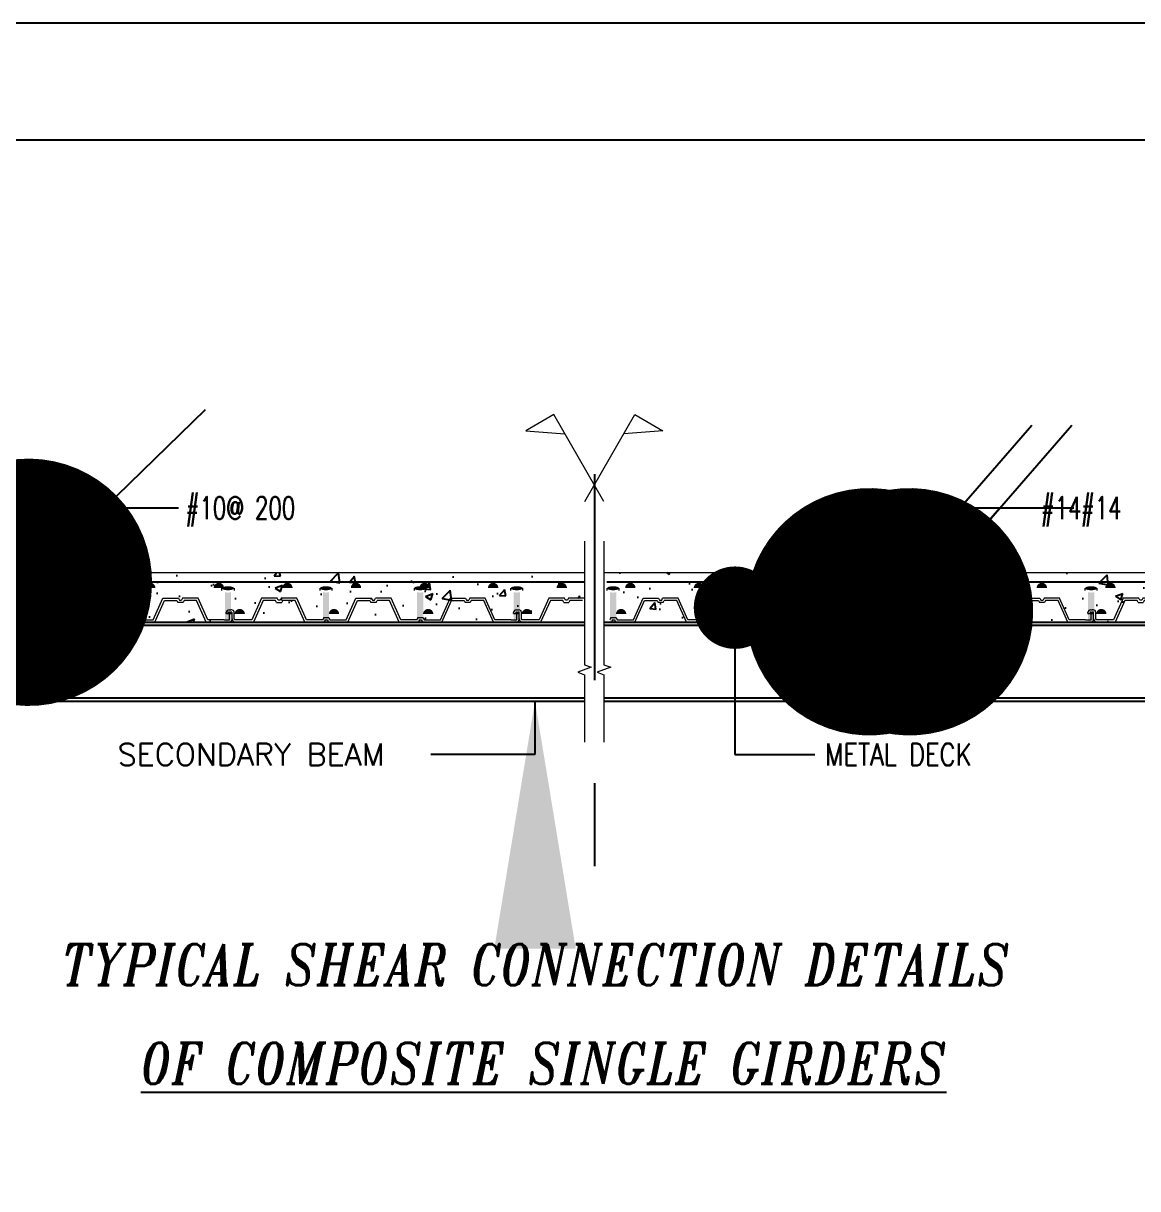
# Model space of a CAD drawing. Header units: inches. Extents: x 1387 to 2676, y -3005 to -2136.
# Drawn here: x 2546.31 to 2559.82, y -2959.24 to -2945.1 of the extents above; entities that cross this region are included whole.
import ezdxf
from ezdxf.enums import TextEntityAlignment as Align

# ---------------------------------------------------------------- set-up
doc = ezdxf.new("R2010")
doc.units = ezdxf.units.IN
doc.header["$MEASUREMENT"] = 0
doc.linetypes.add('HIDDEN', pattern=[0.375, 0.25, -0.125])
for name, color, linetype in [('1', 1, 'Continuous'), ('3', 3, 'HIDDEN'), ('4', 4, 'Continuous'), ('4C', 4, 'Continuous'), ('5', 7, 'Continuous'), ('8', 1, 'HIDDEN'), ('9', 9, 'Continuous'), ('DIM', 8, 'Continuous'), ('lateral brace', 5, 'Continuous'), ('Layer4', 118, 'Continuous')]:
    doc.layers.add(name, color=color, linetype=linetype)
for name, color, linetype, lineweight in [('12', 120, 'Continuous', 20), ('17', 60, 'Continuous', 18), ('19', 132, 'Continuous', 25), ('23', 252, 'Continuous', 18), ('27', 122, 'Continuous', 25), ('30', 86, 'Continuous', 18), ('31', 253, 'Continuous', 13)]:
    doc.layers.add(name, color=color, linetype=linetype, lineweight=lineweight)
doc.styles.add('ITALICT', font='italict')
doc.styles.add('ROMANS', font='ROMANS')
doc.styles.add('ROMANST', font='romanst.shx')
doc.styles.add('simplex', font='simplex.shx', dxfattribs={"width": 0.7})
doc.dimstyles.new('LEADER', dxfattribs={"dimtxt": 2, "dimasz": 1, "dimexe": 2, "dimexo": 2, "dimgap": 1, "dimtad": 1, "dimdec": 0, "dimzin": 0, "dimdsep": 46, "dimtxsty": 'ROMANS', "dimblk": 'DOT', "dimcen": 0.09, "dimclrd": 86, "dimclre": 86, "dimclrt": 60, "dimadec": 0, "dimazin": 0, "dimtfac": 1, "dimtdec": 0, "dimtofl": 0, "dimtmove": 0, "dimatfit": 3, "dimldrblk": 'DOT', "dimfxl": 7, "dimfxlon": 1, "dimtolj": 1, "dimtzin": 0, "dimarcsym": 0})
doc.dimstyles.new('LEADER ARROW', dxfattribs={"dimtxt": 2, "dimasz": 3, "dimexe": 2, "dimexo": 2, "dimgap": 1, "dimtad": 1, "dimdec": 0, "dimzin": 0, "dimdsep": 46, "dimtxsty": 'ROMANS', "dimcen": 0.09, "dimclrd": 86, "dimclre": 86, "dimclrt": 60, "dimadec": 0, "dimazin": 0, "dimtfac": 1, "dimtdec": 0, "dimtofl": 0, "dimtmove": 0, "dimatfit": 3, "dimfxl": 7, "dimfxlon": 1, "dimtolj": 1, "dimtzin": 0, "dimarcsym": 0})
pattern_1 = [(50, (1779.4761, -2849.6741), (0.91092334, -0.0796954), [0.09525, -1.04775]), (355, (1779.4761, -2849.6741), (-0.1762171, 0.9552842), [0.0762, -0.8382029]), (100.45144, (1779.552, -2849.6807), (0.7347062, 0.8755888), [0.08095, -0.8904512]), (46.1842, (1779.4761, -2849.4201), (1.3553952, -0.2102116), [0.142875, -1.571625]), (96.63556, (1779.589, -2849.4376), (1.1870207, 1.2371306), [0.121425, -1.335678]), (351.18415, (1779.4761, -2849.4201), (1.1870207, 1.2371306), [0.1142998, -1.2572987]), (21, (1779.6031, -2849.4836), (0.75807196, -0.511326), [0.09525, -1.04775]), (326, (1779.6031, -2849.4836), (0.3090101, 0.9209398), [0.0762, -0.8382]), (71.45144, (1779.6663, -2849.5262), (1.0670821, 0.4096138), [0.08095, -0.8904497]), (37.5, (1779.4761, -2849.67408), (0.01544302, 0.4227752), [0, -0.82804, 0, -0.8509, 0, -0.841375]), (7.5, (1779.4761, -2849.6741), (0.3340983, 0.50090287), [0, -0.48514, 0, -0.80899, 0, -0.320675]), (327.5, (1779.1929, -2849.67408), (0.67795298, -0.02864372), [0, -0.3175, 0, -0.9906, 0, -1.31445]), (317.5, (1779.0659, -2849.6741), (0.7406459, 0.12713246), [0, -0.41275, 0, -0.65786, 0, -0.93345])]

# ---------------------------------------------------------------- blocks, each defined once
blk = doc.blocks.new('DEK')
at = {"layer": '17'}
for p, q in [((-5.182, 0.316), (-5.378, -0.122)), ((-5.151, 0.269), (-5.347, -0.169)), ((-4.868, 0.316), (-5.182, 0.316)), ((-4.899, 0.269), (-5.151, 0.269)), ((-4.879, 0.224), (-4.899, 0.269)), ((-4.848, 0.271), (-4.868, 0.316)), ((-4.806, 0.271), (-4.848, 0.271)), ((-4.786, 0.316), (-4.806, 0.271)), ((-4.472, 0.316), (-4.786, 0.316)), ((-4.755, 0.269), (-4.775, 0.224)), ((-4.502, 0.269), (-4.755, 0.269)), ((-4.306, -0.169), (-4.502, 0.269)), ((-4.276, -0.122), (-4.472, 0.316)), ((-3.473, -0.122), (-3.277, 0.316)), ((-3.443, -0.169), (-3.247, 0.269)), ((-3.277, 0.316), (-2.963, 0.316)), ((-3.247, 0.269), (-2.994, 0.269)), ((-2.994, 0.269), (-2.974, 0.224)), ((-2.963, 0.316), (-2.943, 0.271)), ((-2.943, 0.271), (-2.901, 0.271)), ((-2.901, 0.271), (-2.881, 0.316)), ((-2.567, 0.316), (-2.881, 0.316)), ((-2.87, 0.224), (-2.85, 0.269)), ((-2.598, 0.269), (-2.85, 0.269)), ((-2.402, -0.169), (-2.598, 0.269)), ((-2.371, -0.122), (-2.567, 0.316)), ((-1.569, -0.122), (-1.373, 0.316)), ((-1.538, -0.169), (-1.342, 0.269)), ((-1.373, 0.316), (-1.059, 0.316)), ((-1.342, 0.269), (-1.09, 0.269)), ((-1.09, 0.269), (-1.07, 0.224)), ((-1.059, 0.316), (-1.039, 0.271)), ((-1.039, 0.271), (-0.997, 0.271)), ((-0.977, 0.316), (-0.997, 0.271)), ((-0.663, 0.316), (-0.977, 0.316)), ((-0.946, 0.269), (-0.966, 0.224)), ((-0.693, 0.269), (-0.946, 0.269)), ((-0.497, -0.169), (-0.693, 0.269)), ((-0.467, -0.122), (-0.663, 0.316)), ((-5.896, 0), (-5.896, 0.02)), ((-5.896, 0), (-5.848, 0)), ((-5.848, 0.02), (-5.848, 0)), ((-5.838, 0.078), (-5.807, 0.078)), ((-5.838, 0.031), (-5.807, 0.031)), ((-5.792, 0.078), (-5.807, 0.078)), ((-5.792, 0.031), (-5.807, 0.031)), ((-5.781, -0.103), (-5.781, 0.02)), ((-5.734, -0.103), (-5.734, 0.02)), ((-4.879, 0.224), (-4.775, 0.224)), ((-2.87, 0.224), (-2.974, 0.224)), ((-0.966, 0.224), (-1.07, 0.224)), ((-0.024, 0), (0.024, 0)), ((-5.378, -0.122), (-5.728, -0.122)), ((-5.347, -0.169), (-5.728, -0.169)), ((-3.915, -0.169), (-4.306, -0.169)), ((-3.946, -0.122), (-4.276, -0.122)), ((-3.927, -0.077), (-3.946, -0.122)), ((-3.927, -0.077), (-3.822, -0.077)), ((-3.896, -0.124), (-3.915, -0.169)), ((-3.896, -0.124), (-3.853, -0.124)), ((-3.853, -0.124), (-3.834, -0.169)), ((-3.834, -0.169), (-3.443, -0.169)), ((-3.822, -0.077), (-3.803, -0.122)), ((-3.803, -0.122), (-3.473, -0.122)), ((-2.011, -0.169), (-2.402, -0.169)), ((-2.042, -0.122), (-2.371, -0.122)), ((-2.022, -0.077), (-2.042, -0.122)), ((-2.022, -0.077), (-1.918, -0.077)), ((-1.991, -0.124), (-2.011, -0.169)), ((-1.991, -0.124), (-1.949, -0.124)), ((-1.949, -0.124), (-1.929, -0.169)), ((-1.929, -0.169), (-1.538, -0.169)), ((-1.918, -0.077), (-1.898, -0.122)), ((-1.898, -0.122), (-1.569, -0.122)), ((-0.137, -0.169), (-0.497, -0.169)), ((-0.137, -0.122), (-0.467, -0.122))]:
    blk.add_line(p, q, dxfattribs=at)
for points in [[(-0.137, -0.122), (-0.03, -0.122, 0.414214), (-0.024, -0.116), (-0.024, 0)], [(-0.137, -0.169), (-0.03, -0.169, 0.414214), (0.024, -0.116), (0.024, 0)]]:
    blk.add_lwpolyline(points, format="xyb", dxfattribs=at)
for centre, radius, start, end in [((-5.838, 0.02), 0.058, 90, 180), ((-5.838, 0.02), 0.0107, 90, 180), ((-5.792, 0.02), 0.058, 0, 90), ((-5.792, 0.02), 0.0107, 0, 90), ((-5.708, -0.099), 0.073, 182.9927, 254.4038), ((-5.726, -0.111), 0.0114, 135.3658, 258.9936)]:
    blk.add_arc(centre, radius, start, end, dxfattribs=at)
blk = doc.blocks.new('_Dot')
at = {"layer": 'DIM', "color": 0, "lineweight": -2}
blk.add_line((-0.5, 0), (-1, 0), dxfattribs=at)
at = {"layer": 'DIM', "color": 0, "const_width": 0.5}
blk.add_lwpolyline([(-0.25, 0, 1), (0.25, 0, 1)], format="xyb", close=True, dxfattribs=at)

msp = doc.modelspace()

# ---------------------------------------------------------------- hatches: boundary and pattern name
at = {"layer": '23'}
h = msp.add_hatch(color=5, dxfattribs=at)
h.set_gradient(color1=(0, 0, 255), color2=(112, 112, 255), one_color=1, tint=0.72)
edge = h.paths.add_edge_path()
edge.add_ellipse((2546.493843, -2951.956115), major_axis=(0.074597, 0), ratio=0.329270476, start_angle=180, end_angle=360)
edge.add_ellipse((2546.493843, -2951.956115), major_axis=(0.074597, 0), ratio=0.329270476, start_angle=0, end_angle=180)
h = msp.add_hatch(color=5, dxfattribs=at)
h.set_gradient(color1=(0, 0, 255), color2=(204, 204, 255), one_color=1, tint=0.9)
edge = h.paths.add_edge_path()
edge.add_ellipse((2546.493843, -2951.983626), major_axis=(0.074597, 0), ratio=0.329270476, start_angle=240.7923119, end_angle=300.7986893, ccw=False)
edge.add_line((2546.457441, -2952.005065), (2546.457441, -2952.353841))
edge.add_ellipse((2546.49474, -2952.354318), major_axis=(0.037299, 0), ratio=0.329270476, start_angle=0, end_angle=180, ccw=False)
edge.add_line((2546.532038, -2952.353841), (2546.532038, -2952.004724))
edge = h.paths.add_edge_path()
edge.add_ellipse((2546.49474, -2952.354318), major_axis=(0.037299, 0), ratio=0.329270476, start_angle=0, end_angle=180)
edge.add_ellipse((2546.49474, -2952.354318), major_axis=(0.037299, 0), ratio=0.329270476, start_angle=180, end_angle=360)
h = msp.add_hatch(color=5, dxfattribs=at)
h.set_gradient(color1=(0, 0, 255), color2=(112, 112, 255), one_color=1, tint=0.72)
edge = h.paths.add_edge_path()
edge.add_ellipse((2547.636552, -2951.956115), major_axis=(0.074597, 0), ratio=0.329270476, start_angle=180, end_angle=360)
edge.add_ellipse((2547.636552, -2951.956115), major_axis=(0.074597, 0), ratio=0.329270476, start_angle=0, end_angle=180)
h = msp.add_hatch(color=5, dxfattribs=at)
h.set_gradient(color1=(0, 0, 255), color2=(204, 204, 255), one_color=1, tint=0.9)
edge = h.paths.add_edge_path()
edge.add_ellipse((2547.636552, -2951.983626), major_axis=(0.074597, 0), ratio=0.329270476, start_angle=240.7923119, end_angle=300.7986893, ccw=False)
edge.add_line((2547.600151, -2952.005065), (2547.600151, -2952.353841))
edge.add_ellipse((2547.637449, -2952.354318), major_axis=(0.037299, 0), ratio=0.329270476, start_angle=0, end_angle=180, ccw=False)
edge.add_line((2547.674748, -2952.353841), (2547.674748, -2952.004724))
edge = h.paths.add_edge_path()
edge.add_ellipse((2547.637449, -2952.354318), major_axis=(0.037299, 0), ratio=0.329270476, start_angle=0, end_angle=180)
edge.add_ellipse((2547.637449, -2952.354318), major_axis=(0.037299, 0), ratio=0.329270476, start_angle=180, end_angle=360)
h = msp.add_hatch(color=5, dxfattribs=at)
h.set_gradient(color1=(0, 0, 255), color2=(112, 112, 255), one_color=1, tint=0.72)
edge = h.paths.add_edge_path()
edge.add_ellipse((2548.788865, -2951.956115), major_axis=(-0.074597, 0), ratio=0.329270476, start_angle=0, end_angle=180, ccw=False)
edge.add_ellipse((2548.788865, -2951.956115), major_axis=(-0.074597, 0), ratio=0.329270476, start_angle=180, end_angle=360, ccw=False)
h = msp.add_hatch(color=5, dxfattribs=at)
h.set_gradient(color1=(0, 0, 255), color2=(204, 204, 255), one_color=1, tint=0.9)
edge = h.paths.add_edge_path()
edge.add_ellipse((2548.788865, -2951.983626), major_axis=(-0.074597, 0), ratio=0.329270476, start_angle=59.2013107, end_angle=119.2076881)
edge.add_line((2548.825267, -2952.005065), (2548.825267, -2952.353841))
edge.add_ellipse((2548.787968, -2952.354318), major_axis=(-0.037299, 0), ratio=0.329270476, start_angle=180, end_angle=360)
edge.add_line((2548.750669, -2952.353841), (2548.750669, -2952.004724))
edge = h.paths.add_edge_path()
edge.add_ellipse((2548.787968, -2952.354318), major_axis=(-0.037299, 0), ratio=0.329270476, start_angle=180, end_angle=360, ccw=False)
edge.add_ellipse((2548.787968, -2952.354318), major_axis=(-0.037299, 0), ratio=0.329270476, start_angle=0, end_angle=180, ccw=False)
h = msp.add_hatch(color=5, dxfattribs=at)
h.set_gradient(color1=(0, 0, 255), color2=(112, 112, 255), one_color=1, tint=0.72)
edge = h.paths.add_edge_path()
edge.add_ellipse((2549.976716, -2951.956115), major_axis=(0.074597, 0), ratio=0.329270476, start_angle=180, end_angle=360)
edge.add_ellipse((2549.976716, -2951.956115), major_axis=(0.074597, 0), ratio=0.329270476, start_angle=0, end_angle=180)
h = msp.add_hatch(color=5, dxfattribs=at)
h.set_gradient(color1=(0, 0, 255), color2=(204, 204, 255), one_color=1, tint=0.9)
edge = h.paths.add_edge_path()
edge.add_ellipse((2549.976716, -2951.983626), major_axis=(0.074597, 0), ratio=0.329270476, start_angle=240.7923119, end_angle=300.7986893, ccw=False)
edge.add_line((2549.940314, -2952.005065), (2549.940314, -2952.353841))
edge.add_ellipse((2549.977613, -2952.354318), major_axis=(0.037299, 0), ratio=0.329270476, start_angle=0, end_angle=180, ccw=False)
edge.add_line((2550.014912, -2952.353841), (2550.014912, -2952.004724))
edge = h.paths.add_edge_path()
edge.add_ellipse((2549.977613, -2952.354318), major_axis=(0.037299, 0), ratio=0.329270476, start_angle=0, end_angle=180)
edge.add_ellipse((2549.977613, -2952.354318), major_axis=(0.037299, 0), ratio=0.329270476, start_angle=180, end_angle=360)
h = msp.add_hatch(color=5, dxfattribs=at)
h.set_gradient(color1=(0, 0, 255), color2=(112, 112, 255), one_color=1, tint=0.72)
edge = h.paths.add_edge_path()
edge.add_ellipse((2551.119426, -2951.956115), major_axis=(0.074597, 0), ratio=0.329270476, start_angle=180, end_angle=360)
edge.add_ellipse((2551.119426, -2951.956115), major_axis=(0.074597, 0), ratio=0.329270476, start_angle=0, end_angle=180)
h = msp.add_hatch(color=5, dxfattribs=at)
h.set_gradient(color1=(0, 0, 255), color2=(204, 204, 255), one_color=1, tint=0.9)
edge = h.paths.add_edge_path()
edge.add_ellipse((2551.119426, -2951.983626), major_axis=(0.074597, 0), ratio=0.329270476, start_angle=240.7923119, end_angle=300.7986893, ccw=False)
edge.add_line((2551.083024, -2952.005065), (2551.083024, -2952.353841))
edge.add_ellipse((2551.120323, -2952.354318), major_axis=(0.037299, 0), ratio=0.329270476, start_angle=0, end_angle=180, ccw=False)
edge.add_line((2551.157621, -2952.353841), (2551.157621, -2952.004724))
edge = h.paths.add_edge_path()
edge.add_ellipse((2551.120323, -2952.354318), major_axis=(0.037299, 0), ratio=0.329270476, start_angle=0, end_angle=180)
edge.add_ellipse((2551.120323, -2952.354318), major_axis=(0.037299, 0), ratio=0.329270476, start_angle=180, end_angle=360)
h = msp.add_hatch(color=5, dxfattribs=at)
h.set_gradient(color1=(0, 0, 255), color2=(112, 112, 255), one_color=1, tint=0.72)
edge = h.paths.add_edge_path()
edge.add_ellipse((2552.290909, -2951.956115), major_axis=(0.074597, 0), ratio=0.329270476, start_angle=180, end_angle=360)
edge.add_ellipse((2552.290909, -2951.956115), major_axis=(0.074597, 0), ratio=0.329270476, start_angle=0, end_angle=180)
h = msp.add_hatch(color=5, dxfattribs=at)
h.set_gradient(color1=(0, 0, 255), color2=(204, 204, 255), one_color=1, tint=0.9)
edge = h.paths.add_edge_path()
edge.add_ellipse((2552.290909, -2951.983626), major_axis=(0.074597, 0), ratio=0.329270476, start_angle=240.7923119, end_angle=300.7986893, ccw=False)
edge.add_line((2552.254507, -2952.005065), (2552.254507, -2952.353841))
edge.add_ellipse((2552.291806, -2952.354318), major_axis=(0.037299, 0), ratio=0.329270476, start_angle=0, end_angle=180, ccw=False)
edge.add_line((2552.329104, -2952.353841), (2552.329104, -2952.004724))
edge = h.paths.add_edge_path()
edge.add_ellipse((2552.291806, -2952.354318), major_axis=(0.037299, 0), ratio=0.329270476, start_angle=0, end_angle=180)
edge.add_ellipse((2552.291806, -2952.354318), major_axis=(0.037299, 0), ratio=0.329270476, start_angle=180, end_angle=360)
h = msp.add_hatch(color=5, dxfattribs=at)
h.set_gradient(color1=(0, 0, 255), color2=(112, 112, 255), one_color=1, tint=0.72)
edge = h.paths.add_edge_path()
edge.add_ellipse((2553.45959, -2951.956115), major_axis=(0.074597, 0), ratio=0.329270476, start_angle=180, end_angle=360)
edge.add_ellipse((2553.45959, -2951.956115), major_axis=(0.074597, 0), ratio=0.329270476, start_angle=0, end_angle=180)
h = msp.add_hatch(color=5, dxfattribs=at)
h.set_gradient(color1=(0, 0, 255), color2=(204, 204, 255), one_color=1, tint=0.9)
edge = h.paths.add_edge_path()
edge.add_ellipse((2553.45959, -2951.983626), major_axis=(0.074597, 0), ratio=0.329270476, start_angle=240.7923119, end_angle=300.7986893, ccw=False)
edge.add_line((2553.423188, -2952.005065), (2553.423188, -2952.353841))
edge.add_ellipse((2553.460487, -2952.354318), major_axis=(0.037299, 0), ratio=0.329270476, start_angle=0, end_angle=180, ccw=False)
edge.add_line((2553.497785, -2952.353841), (2553.497785, -2952.004724))
edge = h.paths.add_edge_path()
edge.add_ellipse((2553.460487, -2952.354318), major_axis=(0.037299, 0), ratio=0.329270476, start_angle=0, end_angle=180)
edge.add_ellipse((2553.460487, -2952.354318), major_axis=(0.037299, 0), ratio=0.329270476, start_angle=180, end_angle=360)
h = msp.add_hatch(color=5, dxfattribs=at)
h.set_gradient(color1=(0, 0, 255), color2=(112, 112, 255), one_color=1, tint=0.72)
edge = h.paths.add_edge_path()
edge.add_ellipse((2554.602299, -2951.956115), major_axis=(0.074597, 0), ratio=0.329270476, start_angle=180, end_angle=360)
edge.add_ellipse((2554.602299, -2951.956115), major_axis=(0.074597, 0), ratio=0.329270476, start_angle=0, end_angle=180)
h = msp.add_hatch(color=5, dxfattribs=at)
h.set_gradient(color1=(0, 0, 255), color2=(204, 204, 255), one_color=1, tint=0.9)
edge = h.paths.add_edge_path()
edge.add_ellipse((2554.602299, -2951.983626), major_axis=(0.074597, 0), ratio=0.329270476, start_angle=240.7923119, end_angle=300.7986893, ccw=False)
edge.add_line((2554.565898, -2952.005065), (2554.565898, -2952.353841))
edge.add_ellipse((2554.603196, -2952.354318), major_axis=(0.037299, 0), ratio=0.329270476, start_angle=0, end_angle=180, ccw=False)
edge.add_line((2554.640495, -2952.353841), (2554.640495, -2952.004724))
edge = h.paths.add_edge_path()
edge.add_ellipse((2554.603196, -2952.354318), major_axis=(0.037299, 0), ratio=0.329270476, start_angle=0, end_angle=180)
edge.add_ellipse((2554.603196, -2952.354318), major_axis=(0.037299, 0), ratio=0.329270476, start_angle=180, end_angle=360)
h = msp.add_hatch(color=5, dxfattribs=at)
h.set_gradient(color1=(0, 0, 255), color2=(112, 112, 255), one_color=1, tint=0.72)
edge = h.paths.add_edge_path()
edge.add_ellipse((2555.754612, -2951.956115), major_axis=(-0.074597, 0), ratio=0.329270476, start_angle=0, end_angle=180, ccw=False)
edge.add_ellipse((2555.754612, -2951.956115), major_axis=(-0.074597, 0), ratio=0.329270476, start_angle=180, end_angle=360, ccw=False)
h = msp.add_hatch(color=5, dxfattribs=at)
h.set_gradient(color1=(0, 0, 255), color2=(204, 204, 255), one_color=1, tint=0.9)
edge = h.paths.add_edge_path()
edge.add_ellipse((2555.754612, -2951.983626), major_axis=(-0.074597, 0), ratio=0.329270476, start_angle=59.2013107, end_angle=119.2076881)
edge.add_line((2555.791013, -2952.005065), (2555.791013, -2952.353841))
edge.add_ellipse((2555.753715, -2952.354318), major_axis=(-0.037299, 0), ratio=0.329270476, start_angle=180, end_angle=360)
edge.add_line((2555.716416, -2952.353841), (2555.716416, -2952.004724))
edge = h.paths.add_edge_path()
edge.add_ellipse((2555.753715, -2952.354318), major_axis=(-0.037299, 0), ratio=0.329270476, start_angle=180, end_angle=360, ccw=False)
edge.add_ellipse((2555.753715, -2952.354318), major_axis=(-0.037299, 0), ratio=0.329270476, start_angle=0, end_angle=180, ccw=False)
h = msp.add_hatch(color=5, dxfattribs=at)
h.set_gradient(color1=(0, 0, 255), color2=(112, 112, 255), one_color=1, tint=0.72)
edge = h.paths.add_edge_path()
edge.add_ellipse((2556.942463, -2951.956115), major_axis=(0.074597, 0), ratio=0.329270476, start_angle=180, end_angle=360)
edge.add_ellipse((2556.942463, -2951.956115), major_axis=(0.074597, 0), ratio=0.329270476, start_angle=0, end_angle=180)
h = msp.add_hatch(color=5, dxfattribs=at)
h.set_gradient(color1=(0, 0, 255), color2=(204, 204, 255), one_color=1, tint=0.9)
edge = h.paths.add_edge_path()
edge.add_ellipse((2556.942463, -2951.983626), major_axis=(0.074597, 0), ratio=0.329270476, start_angle=240.7923119, end_angle=300.7986893, ccw=False)
edge.add_line((2556.906061, -2952.005065), (2556.906061, -2952.353841))
edge.add_ellipse((2556.94336, -2952.354318), major_axis=(0.037299, 0), ratio=0.329270476, start_angle=0, end_angle=180, ccw=False)
edge.add_line((2556.980659, -2952.353841), (2556.980659, -2952.004724))
edge = h.paths.add_edge_path()
edge.add_ellipse((2556.94336, -2952.354318), major_axis=(0.037299, 0), ratio=0.329270476, start_angle=0, end_angle=180)
edge.add_ellipse((2556.94336, -2952.354318), major_axis=(0.037299, 0), ratio=0.329270476, start_angle=180, end_angle=360)
h = msp.add_hatch(color=5, dxfattribs=at)
h.set_gradient(color1=(0, 0, 255), color2=(112, 112, 255), one_color=1, tint=0.72)
edge = h.paths.add_edge_path()
edge.add_ellipse((2558.085173, -2951.956115), major_axis=(0.074597, 0), ratio=0.329270476, start_angle=180, end_angle=360)
edge.add_ellipse((2558.085173, -2951.956115), major_axis=(0.074597, 0), ratio=0.329270476, start_angle=0, end_angle=180)
h = msp.add_hatch(color=5, dxfattribs=at)
h.set_gradient(color1=(0, 0, 255), color2=(204, 204, 255), one_color=1, tint=0.9)
edge = h.paths.add_edge_path()
edge.add_ellipse((2558.085173, -2951.983626), major_axis=(0.074597, 0), ratio=0.329270476, start_angle=240.7923119, end_angle=300.7986893, ccw=False)
edge.add_line((2558.048771, -2952.005065), (2558.048771, -2952.353841))
edge.add_ellipse((2558.08607, -2952.354318), major_axis=(0.037299, 0), ratio=0.329270476, start_angle=0, end_angle=180, ccw=False)
edge.add_line((2558.123368, -2952.353841), (2558.123368, -2952.004724))
edge = h.paths.add_edge_path()
edge.add_ellipse((2558.08607, -2952.354318), major_axis=(0.037299, 0), ratio=0.329270476, start_angle=0, end_angle=180)
edge.add_ellipse((2558.08607, -2952.354318), major_axis=(0.037299, 0), ratio=0.329270476, start_angle=180, end_angle=360)
h = msp.add_hatch(color=5, dxfattribs=at)
h.set_gradient(color1=(0, 0, 255), color2=(112, 112, 255), one_color=1, tint=0.72)
edge = h.paths.add_edge_path()
edge.add_ellipse((2559.256656, -2951.956115), major_axis=(0.074597, 0), ratio=0.329270476, start_angle=180, end_angle=360)
edge.add_ellipse((2559.256656, -2951.956115), major_axis=(0.074597, 0), ratio=0.329270476, start_angle=0, end_angle=180)
h = msp.add_hatch(color=5, dxfattribs=at)
h.set_gradient(color1=(0, 0, 255), color2=(204, 204, 255), one_color=1, tint=0.9)
edge = h.paths.add_edge_path()
edge.add_ellipse((2559.256656, -2951.983626), major_axis=(0.074597, 0), ratio=0.329270476, start_angle=240.7923119, end_angle=300.7986893, ccw=False)
edge.add_line((2559.220254, -2952.005065), (2559.220254, -2952.353841))
edge.add_ellipse((2559.257552, -2952.354318), major_axis=(0.037299, 0), ratio=0.329270476, start_angle=0, end_angle=180, ccw=False)
edge.add_line((2559.294851, -2952.353841), (2559.294851, -2952.004724))
edge = h.paths.add_edge_path()
edge.add_ellipse((2559.257552, -2952.354318), major_axis=(0.037299, 0), ratio=0.329270476, start_angle=0, end_angle=180)
edge.add_ellipse((2559.257552, -2952.354318), major_axis=(0.037299, 0), ratio=0.329270476, start_angle=180, end_angle=360)
at = {"layer": '8'}
h = msp.add_hatch(dxfattribs=at)
h.set_pattern_fill('AR-CONC', color=256, scale=0.005, style=0)
h.set_pattern_definition(pattern_1)
h.paths.add_polyline_path([(2553.112629, -2951.765585), (2539.331925, -2951.765585), (2539.331925, -2952.365585), (2540.131925, -2952.365585), (2540.131925, -2952.445585), (2540.211925, -2952.445585), (2540.211925, -2952.365585), (2540.416532, -2952.365585), (2540.29892, -2952.102788), (2540.211925, -2952.102788), (2540.211925, -2952.074378), (2540.317331, -2952.074378), (2540.434943, -2952.337175), (2540.632512, -2952.337175), (2540.644329, -2952.310187), (2540.706882, -2952.310187), (2540.7187, -2952.337175), (2540.916271, -2952.337175), (2541.033883, -2952.074378), (2541.222442, -2952.074378), (2541.234259, -2952.101366), (2541.259664, -2952.101366), (2541.271482, -2952.074378), (2541.46004, -2952.074378), (2541.577653, -2952.337175), (2541.775222, -2952.337175), (2541.839849, -2952.337175, 0.414213562), (2541.8434, -2952.333623), (2541.8434, -2952.264136), (2541.871811, -2952.264136), (2541.871811, -2952.333623, -0.414213562), (2541.839849, -2952.365585), (2552.375943, -2952.365585, -0.480211915), (2552.320431, -2952.325688), (2552.320431, -2952.251939, 0.462711214), (2552.292801, -2952.251939, 2.414213562), (2552.286409, -2952.258331), (2552.280016, -2952.259397), (2552.280016, -2952.264136), (2552.251606, -2952.264136), (2552.251606, -2952.251939, -0.414213562), (2552.286409, -2952.217136), (2552.305009, -2952.217136), (2552.314039, -2952.217136, -0.414213562), (2552.348841, -2952.251939), (2552.348841, -2952.337175), (2552.562345, -2952.337175), (2552.679958, -2952.074378), (2552.868516, -2952.074378), (2552.880334, -2952.101366), (2552.905739, -2952.101366), (2552.917556, -2952.074378), (2553.112629, -2952.074378)])
h.paths.add_polyline_path([(2547.283078, -2952.074378), (2547.40069, -2952.337175), (2547.598259, -2952.337175), (2547.610076, -2952.310187), (2547.672629, -2952.310187), (2547.684447, -2952.337175), (2547.882018, -2952.337175), (2547.99963, -2952.074378), (2548.188189, -2952.074378), (2548.200006, -2952.101366), (2548.225411, -2952.101366), (2548.237229, -2952.074378), (2548.425787, -2952.074378), (2548.5434, -2952.337175), (2548.740969, -2952.337175), (2548.805596, -2952.337175, 0.414213562), (2548.809147, -2952.333623), (2548.809147, -2952.264136), (2548.768732, -2952.264136), (2548.768732, -2952.251939, -0.414213562), (2548.803535, -2952.217136), (2548.822136, -2952.217136), (2548.831165, -2952.217136, -0.414213562), (2548.865968, -2952.251939), (2548.865968, -2952.337175), (2549.079472, -2952.337175), (2549.197084, -2952.074378), (2549.385643, -2952.074378), (2549.39746, -2952.101366), (2549.422865, -2952.101366), (2549.434683, -2952.074378), (2549.623241, -2952.074378), (2549.740854, -2952.337175), (2549.938423, -2952.337175), (2549.95024, -2952.310187), (2550.012793, -2952.310187), (2550.02461, -2952.337175), (2550.222181, -2952.337175), (2550.339794, -2952.074378), (2550.528352, -2952.074378), (2550.54017, -2952.101366), (2550.565575, -2952.101366), (2550.577392, -2952.074378), (2550.765951, -2952.074378), (2550.883563, -2952.337175), (2551.081132, -2952.337175), (2551.09295, -2952.310187), (2551.155503, -2952.310187), (2551.16732, -2952.337175), (2551.364891, -2952.337175), (2551.482504, -2952.074378), (2551.671062, -2952.074378), (2551.68288, -2952.101366), (2551.708285, -2952.101366), (2551.720102, -2952.074378), (2551.908661, -2952.074378), (2552.026273, -2952.337175), (2552.223842, -2952.337175), (2552.292021, -2952.337175), (2552.292021, -2952.333623, -0.414213562), (2552.288469, -2952.337175), (2552.223842, -2952.337175), (2552.026273, -2952.337175), (2551.908661, -2952.074378), (2551.720102, -2952.074378), (2551.708285, -2952.101366), (2551.68288, -2952.101366), (2551.671062, -2952.074378), (2551.482504, -2952.074378), (2551.364891, -2952.337175), (2551.16732, -2952.337175), (2551.155503, -2952.310187), (2551.09295, -2952.310187), (2551.081132, -2952.337175), (2550.883563, -2952.337175), (2550.765951, -2952.074378), (2550.577392, -2952.074378), (2550.565575, -2952.101366), (2550.54017, -2952.101366), (2550.528352, -2952.074378), (2550.339794, -2952.074378), (2550.222181, -2952.337175), (2550.02461, -2952.337175), (2550.012793, -2952.310187), (2549.95024, -2952.310187), (2549.938423, -2952.337175), (2549.740854, -2952.337175), (2549.623241, -2952.074378), (2549.434683, -2952.074378), (2549.422865, -2952.101366), (2549.39746, -2952.101366), (2549.385643, -2952.074378), (2549.197084, -2952.074378), (2549.079472, -2952.337175), (2548.865968, -2952.337175), (2548.865968, -2952.251939, 0.414213562), (2548.831165, -2952.217136), (2548.803535, -2952.217136, 0.523430007), (2548.77094, -2952.264136), (2548.797143, -2952.264136), (2548.797143, -2952.245546), (2548.822136, -2952.245546), (2548.837558, -2952.245546), (2548.837558, -2952.264136), (2548.809147, -2952.264136), (2548.809147, -2952.337175), (2548.740969, -2952.337175), (2548.5434, -2952.337175), (2548.425787, -2952.074378), (2548.237229, -2952.074378), (2548.225411, -2952.101366), (2548.200006, -2952.101366), (2548.188189, -2952.074378), (2547.99963, -2952.074378), (2547.882018, -2952.337175), (2547.684447, -2952.337175), (2547.672629, -2952.310187), (2547.610076, -2952.310187), (2547.598259, -2952.337175), (2547.40069, -2952.337175), (2547.283078, -2952.074378), (2547.094519, -2952.074378), (2547.082701, -2952.101366), (2547.057297, -2952.101366), (2547.045479, -2952.074378), (2546.85692, -2952.074378), (2546.739308, -2952.337175), (2546.541737, -2952.337175), (2546.529919, -2952.310187), (2546.467367, -2952.310187), (2546.455549, -2952.337175), (2546.25798, -2952.337175), (2546.140368, -2952.074378), (2545.951809, -2952.074378), (2545.939992, -2952.101366), (2545.914587, -2952.101366), (2545.902769, -2952.074378), (2545.714211, -2952.074378), (2545.596598, -2952.337175), (2545.383095, -2952.337175), (2545.383095, -2952.251939, 0.414213562), (2545.348292, -2952.217136), (2545.320662, -2952.217136, 0.523430007), (2545.288066, -2952.264136), (2545.314269, -2952.264136), (2545.314269, -2952.245546), (2545.339262, -2952.245546), (2545.354684, -2952.245546), (2545.354684, -2952.264136), (2545.326274, -2952.264136), (2545.326274, -2952.337175), (2545.258095, -2952.337175), (2545.060526, -2952.337175), (2544.942914, -2952.074378), (2544.754355, -2952.074378), (2544.742538, -2952.101366), (2544.717133, -2952.101366), (2544.705315, -2952.074378), (2544.516757, -2952.074378), (2544.399144, -2952.337175), (2544.201573, -2952.337175), (2544.189756, -2952.310187), (2544.127203, -2952.310187), (2544.115385, -2952.337175), (2543.917816, -2952.337175), (2543.800204, -2952.074378), (2543.611645, -2952.074378), (2543.599828, -2952.101366), (2543.574423, -2952.101366), (2543.562606, -2952.074378), (2543.374047, -2952.074378), (2543.256435, -2952.337175), (2543.058864, -2952.337175), (2543.047046, -2952.310187), (2542.984493, -2952.310187), (2542.972676, -2952.337175), (2542.775107, -2952.337175), (2542.657494, -2952.074378), (2542.468936, -2952.074378), (2542.457118, -2952.101366), (2542.431713, -2952.101366), (2542.419896, -2952.074378), (2542.231337, -2952.074378), (2542.113725, -2952.337175), (2541.900221, -2952.337175), (2541.900221, -2952.251939, 0.414213562), (2541.865418, -2952.217136), (2541.837788, -2952.217136, 0.523430007), (2541.805193, -2952.264136), (2541.831396, -2952.264136), (2541.831396, -2952.245546), (2541.837788, -2952.245546, 1), (2541.837788, -2952.258331), (2541.831396, -2952.259397), (2541.831396, -2952.264136), (2541.802985, -2952.264136), (2541.802985, -2952.251939, -0.414213562), (2541.837788, -2952.217136), (2541.856389, -2952.217136), (2541.865418, -2952.217136, -0.414213562), (2541.900221, -2952.251939), (2541.900221, -2952.337175), (2542.113725, -2952.337175), (2542.231337, -2952.074378), (2542.419896, -2952.074378), (2542.431713, -2952.101366), (2542.457118, -2952.101366), (2542.468936, -2952.074378), (2542.657494, -2952.074378), (2542.775107, -2952.337175), (2542.972676, -2952.337175), (2542.984493, -2952.310187), (2543.047046, -2952.310187), (2543.058864, -2952.337175), (2543.256435, -2952.337175), (2543.374047, -2952.074378), (2543.562606, -2952.074378), (2543.574423, -2952.101366), (2543.599828, -2952.101366), (2543.611645, -2952.074378), (2543.800204, -2952.074378), (2543.917816, -2952.337175), (2544.115385, -2952.337175), (2544.127203, -2952.310187), (2544.189756, -2952.310187), (2544.201573, -2952.337175), (2544.399144, -2952.337175), (2544.516757, -2952.074378), (2544.705315, -2952.074378), (2544.717133, -2952.101366), (2544.742538, -2952.101366), (2544.754355, -2952.074378), (2544.942914, -2952.074378), (2545.060526, -2952.337175), (2545.258095, -2952.337175), (2545.322722, -2952.337175, 0.414213562), (2545.326274, -2952.333623), (2545.326274, -2952.264136), (2545.285859, -2952.264136), (2545.285859, -2952.251939, -0.414213562), (2545.320662, -2952.217136), (2545.339262, -2952.217136), (2545.348292, -2952.217136, -0.414213562), (2545.383095, -2952.251939), (2545.383095, -2952.337175), (2545.596598, -2952.337175), (2545.714211, -2952.074378), (2545.902769, -2952.074378), (2545.914587, -2952.101366), (2545.939992, -2952.101366), (2545.951809, -2952.074378), (2546.140368, -2952.074378), (2546.25798, -2952.337175), (2546.455549, -2952.337175), (2546.467367, -2952.310187), (2546.529919, -2952.310187), (2546.541737, -2952.337175), (2546.739308, -2952.337175), (2546.85692, -2952.074378), (2547.045479, -2952.074378), (2547.057297, -2952.101366), (2547.082701, -2952.101366), (2547.094519, -2952.074378)], flags=16)
h = msp.add_hatch(dxfattribs=at)
h.set_pattern_fill('AR-CONC', color=256, scale=0.005, style=0)
h.set_pattern_definition(pattern_1)
h.paths.add_polyline_path([(2553.351221, -2951.765585), (2567.131925, -2951.765585), (2567.131925, -2952.365585), (2566.331925, -2952.365585), (2566.331925, -2952.445585), (2566.251925, -2952.445585), (2566.251925, -2952.365585), (2566.047318, -2952.365585), (2566.16493, -2952.102788), (2566.251925, -2952.102788), (2566.251925, -2952.074378), (2566.146519, -2952.074378), (2566.028907, -2952.337175), (2565.831338, -2952.337175), (2565.81952, -2952.310187), (2565.756967, -2952.310187), (2565.74515, -2952.337175), (2565.547579, -2952.337175), (2565.429966, -2952.074378), (2565.241408, -2952.074378), (2565.22959, -2952.101366), (2565.204185, -2952.101366), (2565.192368, -2952.074378), (2565.003809, -2952.074378), (2564.886197, -2952.337175), (2564.688628, -2952.337175), (2564.624001, -2952.337175, -0.414213562), (2564.620449, -2952.333623), (2564.620449, -2952.264136), (2564.592039, -2952.264136), (2564.592039, -2952.333623, 0.414213562), (2564.624001, -2952.365585), (2554.087907, -2952.365585, 0.480211915), (2554.143419, -2952.325688), (2554.143419, -2952.251939, -0.462711214), (2554.171049, -2952.251939, -2.414213562), (2554.177441, -2952.258331), (2554.183833, -2952.259397), (2554.183833, -2952.264136), (2554.212244, -2952.264136), (2554.212244, -2952.251939, 0.414213562), (2554.177441, -2952.217136), (2554.15884, -2952.217136), (2554.149811, -2952.217136, 0.414213562), (2554.115008, -2952.251939), (2554.115008, -2952.337175), (2553.901504, -2952.337175), (2553.783892, -2952.074378), (2553.595333, -2952.074378), (2553.583516, -2952.101366), (2553.558111, -2952.101366), (2553.546294, -2952.074378), (2553.351221, -2952.074378)])
h.paths.add_polyline_path([(2559.180772, -2952.074378), (2559.06316, -2952.337175), (2558.865591, -2952.337175), (2558.853773, -2952.310187), (2558.79122, -2952.310187), (2558.779403, -2952.337175), (2558.581832, -2952.337175), (2558.46422, -2952.074378), (2558.275661, -2952.074378), (2558.263843, -2952.101366), (2558.238439, -2952.101366), (2558.226621, -2952.074378), (2558.038062, -2952.074378), (2557.92045, -2952.337175), (2557.722881, -2952.337175), (2557.658254, -2952.337175, -0.414213562), (2557.654703, -2952.333623), (2557.654703, -2952.264136), (2557.695117, -2952.264136), (2557.695117, -2952.251939, 0.414213562), (2557.660314, -2952.217136), (2557.641714, -2952.217136), (2557.632684, -2952.217136, 0.414213562), (2557.597882, -2952.251939), (2557.597882, -2952.337175), (2557.384378, -2952.337175), (2557.266765, -2952.074378), (2557.078207, -2952.074378), (2557.066389, -2952.101366), (2557.040984, -2952.101366), (2557.029167, -2952.074378), (2556.840608, -2952.074378), (2556.722996, -2952.337175), (2556.525427, -2952.337175), (2556.513609, -2952.310187), (2556.451057, -2952.310187), (2556.439239, -2952.337175), (2556.241668, -2952.337175), (2556.124056, -2952.074378), (2555.935497, -2952.074378), (2555.92368, -2952.101366), (2555.898275, -2952.101366), (2555.886457, -2952.074378), (2555.697899, -2952.074378), (2555.580286, -2952.337175), (2555.382717, -2952.337175), (2555.3709, -2952.310187), (2555.308347, -2952.310187), (2555.29653, -2952.337175), (2555.098958, -2952.337175), (2554.981346, -2952.074378), (2554.792788, -2952.074378), (2554.78097, -2952.101366), (2554.755565, -2952.101366), (2554.743748, -2952.074378), (2554.555189, -2952.074378), (2554.437577, -2952.337175), (2554.240008, -2952.337175), (2554.171829, -2952.337175), (2554.171829, -2952.333623, 0.414213562), (2554.17538, -2952.337175), (2554.240008, -2952.337175), (2554.437577, -2952.337175), (2554.555189, -2952.074378), (2554.743748, -2952.074378), (2554.755565, -2952.101366), (2554.78097, -2952.101366), (2554.792788, -2952.074378), (2554.981346, -2952.074378), (2555.098958, -2952.337175), (2555.29653, -2952.337175), (2555.308347, -2952.310187), (2555.3709, -2952.310187), (2555.382717, -2952.337175), (2555.580286, -2952.337175), (2555.697899, -2952.074378), (2555.886457, -2952.074378), (2555.898275, -2952.101366), (2555.92368, -2952.101366), (2555.935497, -2952.074378), (2556.124056, -2952.074378), (2556.241668, -2952.337175), (2556.439239, -2952.337175), (2556.451057, -2952.310187), (2556.513609, -2952.310187), (2556.525427, -2952.337175), (2556.722996, -2952.337175), (2556.840608, -2952.074378), (2557.029167, -2952.074378), (2557.040984, -2952.101366), (2557.066389, -2952.101366), (2557.078207, -2952.074378), (2557.266765, -2952.074378), (2557.384378, -2952.337175), (2557.597882, -2952.337175), (2557.597882, -2952.251939, -0.414213562), (2557.632684, -2952.217136), (2557.660314, -2952.217136, -0.523430007), (2557.69291, -2952.264136), (2557.666707, -2952.264136), (2557.666707, -2952.245546), (2557.641714, -2952.245546), (2557.626292, -2952.245546), (2557.626292, -2952.264136), (2557.654703, -2952.264136), (2557.654703, -2952.337175), (2557.722881, -2952.337175), (2557.92045, -2952.337175), (2558.038062, -2952.074378), (2558.226621, -2952.074378), (2558.238439, -2952.101366), (2558.263843, -2952.101366), (2558.275661, -2952.074378), (2558.46422, -2952.074378), (2558.581832, -2952.337175), (2558.779403, -2952.337175), (2558.79122, -2952.310187), (2558.853773, -2952.310187), (2558.865591, -2952.337175), (2559.06316, -2952.337175), (2559.180772, -2952.074378), (2559.369331, -2952.074378), (2559.381148, -2952.101366), (2559.406553, -2952.101366), (2559.418371, -2952.074378), (2559.606929, -2952.074378), (2559.724542, -2952.337175), (2559.922113, -2952.337175), (2559.93393, -2952.310187), (2559.996483, -2952.310187), (2560.0083, -2952.337175), (2560.205869, -2952.337175), (2560.323482, -2952.074378), (2560.51204, -2952.074378), (2560.523858, -2952.101366), (2560.549263, -2952.101366), (2560.56108, -2952.074378), (2560.749639, -2952.074378), (2560.867251, -2952.337175), (2561.080755, -2952.337175), (2561.080755, -2952.251939, -0.414213562), (2561.115558, -2952.217136), (2561.143188, -2952.217136, -0.523430007), (2561.175783, -2952.264136), (2561.14958, -2952.264136), (2561.14958, -2952.245546), (2561.124587, -2952.245546), (2561.109166, -2952.245546), (2561.109166, -2952.264136), (2561.137576, -2952.264136), (2561.137576, -2952.337175), (2561.205755, -2952.337175), (2561.403324, -2952.337175), (2561.520936, -2952.074378), (2561.709495, -2952.074378), (2561.721312, -2952.101366), (2561.746717, -2952.101366), (2561.758534, -2952.074378), (2561.947093, -2952.074378), (2562.064705, -2952.337175), (2562.262276, -2952.337175), (2562.274094, -2952.310187), (2562.336647, -2952.310187), (2562.348464, -2952.337175), (2562.546033, -2952.337175), (2562.663646, -2952.074378), (2562.852204, -2952.074378), (2562.864022, -2952.101366), (2562.889427, -2952.101366), (2562.901244, -2952.074378), (2563.089803, -2952.074378), (2563.207415, -2952.337175), (2563.404986, -2952.337175), (2563.416804, -2952.310187), (2563.479356, -2952.310187), (2563.491174, -2952.337175), (2563.688743, -2952.337175), (2563.806355, -2952.074378), (2563.994914, -2952.074378), (2564.006731, -2952.101366), (2564.032136, -2952.101366), (2564.043954, -2952.074378), (2564.232512, -2952.074378), (2564.350125, -2952.337175), (2564.563629, -2952.337175), (2564.563629, -2952.251939, -0.414213562), (2564.598431, -2952.217136), (2564.626061, -2952.217136, -0.523430007), (2564.658657, -2952.264136), (2564.632454, -2952.264136), (2564.632454, -2952.245546), (2564.626061, -2952.245546, -1), (2564.626061, -2952.258331), (2564.632454, -2952.259397), (2564.632454, -2952.264136), (2564.660864, -2952.264136), (2564.660864, -2952.251939, 0.414213562), (2564.626061, -2952.217136), (2564.607461, -2952.217136), (2564.598431, -2952.217136, 0.414213562), (2564.563629, -2952.251939), (2564.563629, -2952.337175), (2564.350125, -2952.337175), (2564.232512, -2952.074378), (2564.043954, -2952.074378), (2564.032136, -2952.101366), (2564.006731, -2952.101366), (2563.994914, -2952.074378), (2563.806355, -2952.074378), (2563.688743, -2952.337175), (2563.491174, -2952.337175), (2563.479356, -2952.310187), (2563.416804, -2952.310187), (2563.404986, -2952.337175), (2563.207415, -2952.337175), (2563.089803, -2952.074378), (2562.901244, -2952.074378), (2562.889427, -2952.101366), (2562.864022, -2952.101366), (2562.852204, -2952.074378), (2562.663646, -2952.074378), (2562.546033, -2952.337175), (2562.348464, -2952.337175), (2562.336647, -2952.310187), (2562.274094, -2952.310187), (2562.262276, -2952.337175), (2562.064705, -2952.337175), (2561.947093, -2952.074378), (2561.758534, -2952.074378), (2561.746717, -2952.101366), (2561.721312, -2952.101366), (2561.709495, -2952.074378), (2561.520936, -2952.074378), (2561.403324, -2952.337175), (2561.205755, -2952.337175), (2561.141127, -2952.337175, -0.414213562), (2561.137576, -2952.333623), (2561.137576, -2952.264136), (2561.177991, -2952.264136), (2561.177991, -2952.251939, 0.414213562), (2561.143188, -2952.217136), (2561.124587, -2952.217136), (2561.115558, -2952.217136, 0.414213562), (2561.080755, -2952.251939), (2561.080755, -2952.337175), (2560.867251, -2952.337175), (2560.749639, -2952.074378), (2560.56108, -2952.074378), (2560.549263, -2952.101366), (2560.523858, -2952.101366), (2560.51204, -2952.074378), (2560.323482, -2952.074378), (2560.205869, -2952.337175), (2560.0083, -2952.337175), (2559.996483, -2952.310187), (2559.93393, -2952.310187), (2559.922113, -2952.337175), (2559.724542, -2952.337175), (2559.606929, -2952.074378), (2559.418371, -2952.074378), (2559.406553, -2952.101366), (2559.381148, -2952.101366), (2559.369331, -2952.074378)], flags=16)

# ---------------------------------------------------------------- linework, layer by layer
at = {"layer": '1'}
msp.add_lwpolyline([(2502.742051, -3003.152673), (2584.010402, -3003.152673), (2584.010402, -2946.519677), (2502.742051, -2946.519677)], close=True, dxfattribs=at)
at = {"layer": '12'}
for p, q in [((2552.740054, -2949.85049), (2552.401489, -2950.045454)), ((2553.347096, -2950.904648), (2552.740054, -2949.85049)), ((2553.116754, -2950.904648), (2553.723795, -2949.85049)), ((2553.723795, -2949.85049), (2554.06236, -2950.045454)), ((2552.401489, -2950.045454), (2552.875024, -2950.084872)), ((2554.06236, -2950.045454), (2553.588826, -2950.084872))]:
    msp.add_line(p, q, dxfattribs=at)
at = {"layer": '23', "linetype": 'Continuous', "ltscale": 0.8}
for p, q in [((2539.331925, -2951.765585), (2553.112629, -2951.765585)), ((2553.348552, -2951.765585), (2567.131925, -2951.765585))]:
    msp.add_line(p, q, dxfattribs=at)
at = {"layer": '23'}
for p, q in [((2546.419246, -2951.956115), (2546.419246, -2951.983942)), ((2546.56844, -2951.983942), (2546.56844, -2951.956115)), ((2547.561955, -2951.956115), (2547.561955, -2951.983942)), ((2547.71115, -2951.983942), (2547.71115, -2951.956115)), ((2548.714268, -2951.983942), (2548.714268, -2951.956115)), ((2548.863462, -2951.956115), (2548.863462, -2951.983942)), ((2549.902119, -2951.956115), (2549.902119, -2951.983942)), ((2550.051313, -2951.983942), (2550.051313, -2951.956115)), ((2551.044829, -2951.956115), (2551.044829, -2951.983942)), ((2551.194023, -2951.983942), (2551.194023, -2951.956115)), ((2552.216311, -2951.956115), (2552.216311, -2951.983942)), ((2552.365506, -2951.983942), (2552.365506, -2951.956115)), ((2553.384992, -2951.956115), (2553.384992, -2951.983942)), ((2553.534187, -2951.983942), (2553.534187, -2951.956115)), ((2554.527702, -2951.956115), (2554.527702, -2951.983942)), ((2554.676897, -2951.983942), (2554.676897, -2951.956115)), ((2555.680015, -2951.983942), (2555.680015, -2951.956115)), ((2555.829209, -2951.956115), (2555.829209, -2951.983942)), ((2556.867866, -2951.956115), (2556.867866, -2951.983942)), ((2557.01706, -2951.983942), (2557.01706, -2951.956115)), ((2558.010576, -2951.956115), (2558.010576, -2951.983942)), ((2558.15977, -2951.983942), (2558.15977, -2951.956115)), ((2559.182058, -2951.956115), (2559.182058, -2951.983942)), ((2559.331253, -2951.983942), (2559.331253, -2951.956115))]:
    msp.add_line(p, q, dxfattribs=at)
at = {"layer": '23', "linetype": 'Continuous', "ltscale": 0.8}
for points in [[(2553.112629, -2951.383928), (2553.112629, -2952.884739), (2553.195053, -2952.914739), (2553.030205, -2952.974739), (2553.112629, -2953.004739), (2553.112629, -2953.824739)], [(2553.348552, -2951.383928), (2553.348552, -2952.884739), (2553.430977, -2952.914739), (2553.266128, -2952.974739), (2553.348552, -2953.004739), (2553.348552, -2953.824739)]]:
    msp.add_lwpolyline(points, dxfattribs=at)
at = {"layer": '3', "ltscale": 10}
msp.add_line((2553.231925, -2950.570477), (2553.231925, -2955.326552), dxfattribs=at)
at = {"layer": '30', "linetype": 'Continuous'}
msp.add_line((2547.014209, -2951.814778), (2547.292908, -2950.982093), dxfattribs=at)
msp.add_circle((2547.014209, -2951.951996), 0.137218, dxfattribs=at)
at = {"layer": '31'}
for p, q in [((2552.679958, -2952.074378), (2552.562345, -2952.337175)), ((2552.698369, -2952.102788), (2552.580756, -2952.365585)), ((2552.868516, -2952.074378), (2552.679958, -2952.074378)), ((2552.849942, -2952.102788), (2552.698369, -2952.102788)), ((2552.861759, -2952.129776), (2552.849942, -2952.102788)), ((2552.861759, -2952.129776), (2552.924313, -2952.129776)), ((2552.880334, -2952.101366), (2552.868516, -2952.074378)), ((2552.905739, -2952.101366), (2552.880334, -2952.101366)), ((2552.917556, -2952.074378), (2552.905739, -2952.101366)), ((2553.106115, -2952.074378), (2552.917556, -2952.074378)), ((2552.93613, -2952.102788), (2552.924313, -2952.129776)), ((2553.087704, -2952.102788), (2552.93613, -2952.102788)), ((2553.705055, -2952.337175), (2553.822667, -2952.074378)), ((2553.723466, -2952.365585), (2553.841078, -2952.102788)), ((2553.822667, -2952.074378), (2554.011226, -2952.074378)), ((2553.841078, -2952.102788), (2553.992652, -2952.102788)), ((2553.992652, -2952.102788), (2554.004469, -2952.129776)), ((2554.067023, -2952.129776), (2554.004469, -2952.129776)), ((2554.011226, -2952.074378), (2554.023043, -2952.101366)), ((2554.023043, -2952.101366), (2554.048448, -2952.101366)), ((2554.048448, -2952.101366), (2554.060266, -2952.074378)), ((2554.248824, -2952.074378), (2554.060266, -2952.074378)), ((2554.067023, -2952.129776), (2554.07884, -2952.102788)), ((2554.230413, -2952.102788), (2554.07884, -2952.102788)), ((2554.348026, -2952.365585), (2554.230413, -2952.102788)), ((2554.366437, -2952.337175), (2554.248824, -2952.074378)), ((2554.847765, -2952.337175), (2554.965377, -2952.074378)), ((2554.866176, -2952.365585), (2554.983788, -2952.102788)), ((2554.965377, -2952.074378), (2555.153936, -2952.074378)), ((2554.983788, -2952.102788), (2555.135361, -2952.102788)), ((2555.135361, -2952.102788), (2555.147179, -2952.129776)), ((2555.209732, -2952.129776), (2555.147179, -2952.129776)), ((2555.153936, -2952.074378), (2555.165753, -2952.101366)), ((2555.165753, -2952.101366), (2555.191158, -2952.101366)), ((2555.202975, -2952.074378), (2555.191158, -2952.101366)), ((2555.391534, -2952.074378), (2555.202975, -2952.074378)), ((2555.22155, -2952.102788), (2555.209732, -2952.129776)), ((2555.373123, -2952.102788), (2555.22155, -2952.102788)), ((2555.490735, -2952.365585), (2555.373123, -2952.102788)), ((2555.509146, -2952.337175), (2555.391534, -2952.074378)), ((2552.251606, -2952.264136), (2552.251606, -2952.251939)), ((2552.251606, -2952.264136), (2552.280016, -2952.264136)), ((2552.280016, -2952.251939), (2552.280016, -2952.264136)), ((2552.286409, -2952.217136), (2552.314039, -2952.217136)), ((2552.286409, -2952.245546), (2552.314039, -2952.245546)), ((2552.320431, -2952.325688), (2552.320431, -2952.251939)), ((2552.348841, -2952.325688), (2552.348841, -2952.251939)), ((2552.562345, -2952.337175), (2552.352393, -2952.337175)), ((2553.433114, -2952.310187), (2553.421296, -2952.337175)), ((2553.433114, -2952.310187), (2553.495666, -2952.310187)), ((2553.451688, -2952.338597), (2553.43987, -2952.365585)), ((2553.451688, -2952.338597), (2553.477094, -2952.338597)), ((2553.477094, -2952.338597), (2553.488912, -2952.365585)), ((2553.495666, -2952.310187), (2553.507484, -2952.337175)), ((2553.507486, -2952.337175), (2553.705055, -2952.337175)), ((2554.564006, -2952.337175), (2554.366437, -2952.337175)), ((2554.575823, -2952.310187), (2554.564006, -2952.337175)), ((2554.575823, -2952.310187), (2554.638376, -2952.310187)), ((2554.594398, -2952.338597), (2554.58258, -2952.365585)), ((2554.594398, -2952.338597), (2554.619804, -2952.338597)), ((2554.619804, -2952.338597), (2554.631621, -2952.365585)), ((2554.638376, -2952.310187), (2554.650194, -2952.337175)), ((2554.650196, -2952.337175), (2554.847765, -2952.337175)), ((2555.771343, -2952.337175), (2555.509146, -2952.337175)), ((2555.774894, -2952.264136), (2555.803304, -2952.264136)), ((2552.580756, -2952.365585), (2552.352393, -2952.365585)), ((2553.488912, -2952.365585), (2553.723466, -2952.365585)), ((2554.58258, -2952.365585), (2554.348026, -2952.365585)), ((2554.631621, -2952.365585), (2554.866176, -2952.365585)), ((2555.771343, -2952.365585), (2555.490735, -2952.365585))]:
    msp.add_line(p, q, dxfattribs=at)
for points in [[(2555.771343, -2952.337175, 0.414213562), (2555.774894, -2952.333623), (2555.774894, -2952.264136)], [(2555.771343, -2952.365585, 0.414213562), (2555.803304, -2952.333623), (2555.803304, -2952.264136)]]:
    msp.add_lwpolyline(points, format="xyb", dxfattribs=at)
for centre, radius, start, end in [((2552.286409, -2952.251939), 0.034803, 90, 180), ((2552.286409, -2952.251939), 0.006392, 90, 180), ((2552.314039, -2952.251939), 0.034803, 0, 90), ((2552.314039, -2952.251939), 0.006392, 0, 90), ((2552.364168, -2952.323401), 0.043796, 182.9927121, 254.403797), ((2552.353695, -2952.33048), 0.00682, 135.3657609, 258.993607)]:
    msp.add_arc(centre, radius, start, end, dxfattribs=at)
at = {"layer": '4', "linetype": 'Continuous'}
for p, q in [((2553.112629, -2951.883717), (2539.331925, -2951.883717)), ((2567.131925, -2951.883717), (2553.384992, -2951.883717))]:
    msp.add_line(p, q, dxfattribs=at)
at = {"layer": '4', "linetype": 'Continuous', "const_width": 0.0625}
for points in [[(2546.982959, -2951.951996, -1), (2547.045459, -2951.951996)], [(2547.814739, -2951.951996, -1), (2547.877239, -2951.951996)], [(2548.646519, -2951.951996, -1), (2548.709019, -2951.951996)], [(2549.478299, -2951.951996, -1), (2549.540799, -2951.951996)], [(2550.310079, -2951.951996, -1), (2550.372579, -2951.951996)], [(2551.141859, -2951.951996, -1), (2551.204359, -2951.951996)], [(2551.973639, -2951.951996, -1), (2552.036139, -2951.951996)], [(2552.80542, -2951.951996, -1), (2552.86792, -2951.951996)], [(2553.6372, -2951.951996, -1), (2553.6997, -2951.951996)], [(2554.46898, -2951.951996, -1), (2554.53148, -2951.951996)], [(2555.30076, -2951.951996, -1), (2555.36326, -2951.951996)], [(2556.13254, -2951.951996, -1), (2556.19504, -2951.951996)], [(2556.96432, -2951.951996, -1), (2557.02682, -2951.951996)], [(2557.796101, -2951.951996, -1), (2557.858601, -2951.951996)], [(2558.627881, -2951.951996, -1), (2558.690381, -2951.951996)], [(2559.459661, -2951.951996, -1), (2559.522161, -2951.951996)], [(2546.560119, -2952.269392, -1), (2546.622619, -2952.269392)], [(2547.702829, -2952.269392, -1), (2547.765329, -2952.269392)], [(2548.900283, -2952.269392, -1), (2548.962783, -2952.269392)], [(2550.042993, -2952.269392, -1), (2550.105493, -2952.269392)], [(2551.185703, -2952.269392, -1), (2551.248203, -2952.269392)], [(2552.383157, -2952.269392, -1), (2552.445657, -2952.269392)], [(2553.525866, -2952.269392, -1), (2553.588366, -2952.269392)], [(2554.668576, -2952.269392, -1), (2554.731076, -2952.269392)], [(2555.86603, -2952.269392, -1), (2555.92853, -2952.269392)], [(2557.00874, -2952.269392, -1), (2557.07124, -2952.269392)], [(2558.151449, -2952.269392, -1), (2558.213949, -2952.269392)], [(2559.348904, -2952.269392, -1), (2559.411404, -2952.269392)]]:
    msp.add_lwpolyline(points, format="xyb", dxfattribs=at)
at = {"layer": '9', "linetype": 'Continuous', "ltscale": 0.8}
for p, q in [((2540.211925, -2952.365585), (2553.112629, -2952.365585)), ((2540.211925, -2952.405585), (2553.112629, -2952.405585)), ((2553.348552, -2952.365585), (2566.251925, -2952.365585)), ((2553.348552, -2952.405585), (2566.251925, -2952.405585)), ((2540.211925, -2953.285585), (2553.112629, -2953.285585)), ((2540.211925, -2953.325585), (2553.112629, -2953.325585)), ((2553.348552, -2953.285585), (2566.251925, -2953.285585)), ((2553.348552, -2953.325585), (2566.251925, -2953.325585))]:
    msp.add_line(p, q, dxfattribs=at)
at = {"layer": 'DIM'}
msp.add_lwpolyline([(2501.326227, -3004.568498), (2585.426227, -3004.568498), (2585.426227, -2945.103852), (2501.326227, -2945.103852)], close=True, dxfattribs=at)
at = {"layer": 'lateral brace'}
msp.add_lwpolyline([(2501.326227, -3004.568498), (2585.426227, -3004.568498), (2585.426227, -2945.103852), (2501.326227, -2945.103852)], close=True, dxfattribs=at)
at = {"layer": 'Layer4'}
msp.add_lwpolyline([(2585.426227, -2945.103852), (2501.326227, -2945.103852), (2501.326227, -3004.568498), (2585.426227, -3004.568498)], close=True, dxfattribs=at)

# ---------------------------------------------------------------- block references
at = {"layer": '5', "xscale": 0.6, "yscale": 0.6, "zscale": 0.6}
for p in [(2548.823352, -2952.264136), (2552.306226, -2952.264136), (2559.271973, -2952.264136), (2562.754846, -2952.264136)]:
    msp.add_blockref('DEK', p, dxfattribs=at)

# ---------------------------------------------------------------- texts
at = {"layer": '19', "style": 'ROMANS'}
msp.add_text('SECONDARY BEAM', height=0.27, dxfattribs=at).set_placement((2547.450336, -2953.972432), align=Align.MIDDLE_LEFT)
at = {"layer": '27'}
for s, style, width, p in [('#10@ 200', 'ROMANST', 0.7, (2548.273864, -2950.982093)), ('#14', 'ROMANST', 0.7, (2558.646543, -2950.982093)), ('#14', 'ROMANST', 0.7, (2559.131757, -2950.982093)), ('METAL DECK', 'simplex', 0.8, (2556.030391, -2953.972432))]:
    msp.add_text(s, height=0.27, dxfattribs=dict(at, style=style, width=width)).set_placement(p, align=Align.MIDDLE_LEFT)
at = {"layer": '4C', "style": 'ITALICT', "width": 0.8}
msp.add_text('TYPICAL SHEAR CONNECTION DETAILS', height=0.5, dxfattribs=at).set_placement((2552.516956, -2956.521783), align=Align.MIDDLE)
msp.add_text('%%UOF COMPOSITE SINGLE GIRDERS', height=0.5, dxfattribs=at).set_placement((2552.617004, -2957.718611), align=Align.MIDDLE_CENTER)

# ---------------------------------------------------------------- leaders
at = {"layer": '30', "linetype": 'Continuous'}
for points in [[(2546.3683, -2951.883717), (2547.292908, -2950.982093), (2548.189069, -2950.982093)], [(2556.568362, -2952.24125), (2557.665586, -2950.982093), (2558.561747, -2950.982093)], [(2557.053577, -2952.24125), (2558.150801, -2950.982093), (2559.046962, -2950.982093)]]:
    msp.add_leader(points, dimstyle='LEADER', override={"dimasz": 3, "dimgap": 1, "dimtad": 0}, dxfattribs=at)
at = {"layer": '30'}
msp.add_leader([(2554.937664, -2952.191518), (2554.937664, -2953.972432), (2555.90793, -2953.972432)], dimstyle='LEADER', dxfattribs=at)
at = {"layer": '30', "linetype": 'Continuous', "ltscale": 0.8}
msp.add_leader([(2552.512159, -2953.325585), (2552.512159, -2953.972432), (2551.249208, -2953.972432)], dimstyle='LEADER ARROW', override={"dimtad": 0}, dxfattribs=at)

doc.saveas('drawing.dxf')
